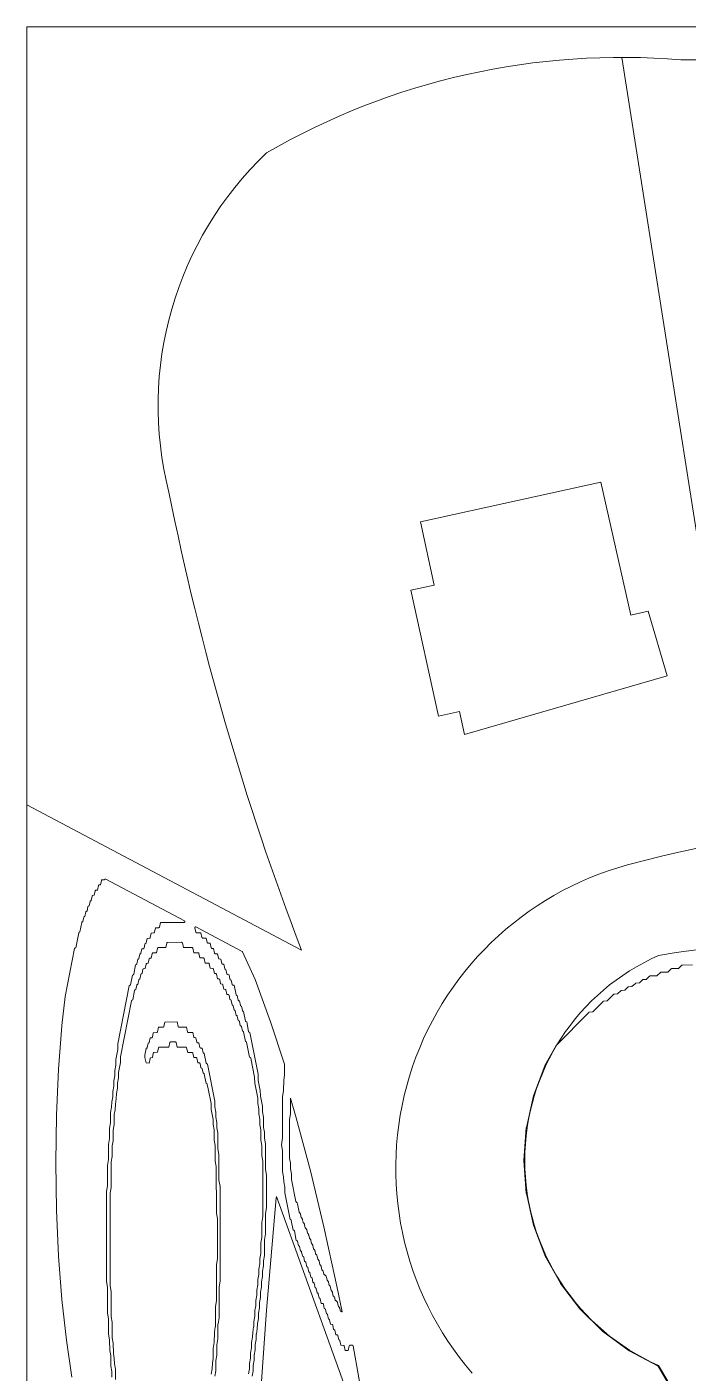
# Model space of a CAD drawing. Header units: inches. Extents: x 36 to 79.5, y 17.3 to 55.9.
# Drawn here: x 36.25 to 41.15, y 45.91 to 55.9 of the extents above; entities that cross this region are included whole.
import ezdxf

# ---------------------------------------------------------------- set-up
doc = ezdxf.new("R2010")
doc.units = ezdxf.units.IN
for name, color, linetype, lineweight in [('01_ORIGINAL_CAD', 7, 'CONTINUOUS', 20), ('02_APPROVED_PDF_OUTLINES', 7, 'CONTINUOUS', 15), ('03_ADDED_AREAS_SAME_COMPOSITION', 7, 'CONTINUOUS', 15)]:
    doc.layers.add(name, color=color, linetype=linetype, lineweight=lineweight)

msp = doc.modelspace()

# ---------------------------------------------------------------- linework, layer by layer
at = {"layer": '01_ORIGINAL_CAD'}
for p, q in [((36.2477, 17.9065), (36.2477, 55.9005)), ((36.2477, 55.9005), (71.4416, 55.9005))]:
    msp.add_line(p, q, dxfattribs=at)
for points in [[(40.658, 55.6747), (41.5689, 49.8714)], [(38.2837, 49.0494), (36.2477, 50.1288)]]:
    msp.add_lwpolyline(points, dxfattribs=at)
msp.add_lwpolyline([(40.7246, 51.5368), (40.5022, 52.5229), (39.1644, 52.2296), (39.2677, 51.7585), (39.0929, 51.7202), (39.2976, 50.7865), (39.4532, 50.8207), (39.4906, 50.6498), (40.9926, 51.0865), (40.8535, 51.565)], close=True, dxfattribs=at)
msp.add_lwpolyline([(44.2832, 37.0838, 0.090917), (40.9305, 45.9685, -0.652582), (40.9305, 49.0108, -0.158741), (45.0035, 48.4251, -0.098355), (47.824, 46.2028), (47.7547, 46.078)], format="xyb", dxfattribs=at)
for centre, radius, start, end in [((40.658, 50.423), 5.2517, 85.21424, 120.09559), ((41.1392, 37.3172), 18.3391, 65.56223, 90.13436), ((39.8129, 53.0888), 2.5932, 133.60148, 194.27526), ((57.9109, 56.5712), 21.0192, 191.3089, 200.96844), ((42.751, 42.3398), 7.6238, 44.22889, 105.60472), ((41.3118, 47.4341), 2.3302, 105.21607, 220.77153)]:
    msp.add_arc(centre, radius, start, end, dxfattribs=at)
at = {"layer": '02_APPROVED_PDF_OUTLINES'}
msp.add_lwpolyline([(41.3535, 45.2245), (40.9262, 45.964), (40.7118, 46.0777), (40.7111, 46.0782), (40.5173, 46.2206), (40.5167, 46.2212), (40.3471, 46.3884), (40.3465, 46.389), (40.2032, 46.5778), (40.2027, 46.5785), (40.0876, 46.7858), (40.0872, 46.7866), (40.0025, 47.0091), (40.0022, 47.01), (39.9499, 47.2447), (39.9497, 47.2455), (39.9318, 47.4892), (39.9318, 47.4901), (39.9497, 47.7338), (39.9499, 47.7347), (40.0022, 47.9694), (40.0025, 47.9702), (40.0872, 48.1928), (40.0876, 48.1935), (40.1704, 48.3427), (40.1707, 48.3431), (40.171, 48.3436), (40.1714, 48.344), (40.413, 48.5889), (40.4134, 48.5893), (40.4139, 48.5897), (40.4144, 48.59), (40.415, 48.5902), (40.4155, 48.5904), (40.4161, 48.5906), (40.4167, 48.5907), (40.4432, 48.5931), (40.519, 48.6695), (40.5195, 48.6699), (40.5199, 48.6703), (40.5205, 48.6706), (40.521, 48.6708), (40.5216, 48.671), (40.5221, 48.6712), (40.5227, 48.6713), (40.5492, 48.6737), (40.5986, 48.7233), (40.599, 48.7236), (40.5994, 48.724), (40.5999, 48.7243), (40.6004, 48.7245), (40.6009, 48.7247), (40.6014, 48.7249), (40.602, 48.725), (40.6025, 48.725), (40.6264, 48.7261), (40.6517, 48.7503), (40.6522, 48.7507), (40.6527, 48.751), (40.6532, 48.7513), (40.6538, 48.7515), (40.6544, 48.7517), (40.655, 48.7518), (40.6556, 48.7519), (40.6794, 48.753), (40.7047, 48.7771), (40.7052, 48.7775), (40.7057, 48.7779), (40.7063, 48.7782), (40.7068, 48.7784), (40.7074, 48.7786), (40.708, 48.7787), (40.7086, 48.7788), (40.7324, 48.7799), (40.7578, 48.804), (40.7582, 48.8044), (40.7587, 48.8047), (40.7592, 48.805), (40.7597, 48.8052), (40.7603, 48.8054), (40.7608, 48.8056), (40.7614, 48.8056), (40.7879, 48.808), (40.8107, 48.8308), (40.8111, 48.8312), (40.8116, 48.8315), (40.812, 48.8318), (40.8125, 48.832), (40.8131, 48.8322), (40.8136, 48.8324), (40.8141, 48.8325), (40.8147, 48.8325), (40.8385, 48.8336), (40.8639, 48.8578), (40.8643, 48.8581), (40.8647, 48.8585), (40.8652, 48.8587), (40.8657, 48.859), (40.8662, 48.8592), (40.8668, 48.8593), (40.8673, 48.8594), (40.8679, 48.8594), (40.9181, 48.8606), (40.9434, 48.8847), (40.9439, 48.885), (40.9443, 48.8854), (40.9448, 48.8856), (40.9453, 48.8859), (40.9458, 48.8861), (40.9463, 48.8862), (40.9469, 48.8863), (40.9474, 48.8863), (40.9977, 48.8875), (41.023, 48.9116), (41.0234, 48.9119), (41.0239, 48.9123), (41.0244, 48.9125), (41.0249, 48.9128), (41.0254, 48.913), (41.0259, 48.9131), (41.0265, 48.9132), (41.027, 48.9132), (41.0773, 48.9144), (41.1026, 48.9385), (41.103, 48.9388), (41.1035, 48.9392), (41.104, 48.9395), (41.1045, 48.9397), (41.105, 48.9399), (41.1056, 48.94), (41.1062, 48.9401), (41.1067, 48.9401), (41.1808, 48.9405)], dxfattribs=at)
at = {"layer": '03_ADDED_AREAS_SAME_COMPOSITION'}
for points in [[(36.5815, 45.8832), (36.54, 46.1568), (36.5399, 46.157), (36.5066, 46.4573), (36.5066, 46.4575), (36.4821, 46.7801), (36.4821, 46.7802), (36.4669, 47.1204), (36.4669, 47.1205), (36.4618, 47.4737), (36.4618, 47.4738), (36.4669, 47.827), (36.4669, 47.8272), (36.4821, 48.1673), (36.4821, 48.1675), (36.5066, 48.49), (36.5066, 48.4902), (36.5306, 48.7063), (36.5307, 48.7068), (36.6006, 49.0617), (36.6007, 49.0623), (36.6009, 49.0628), (36.6012, 49.0633), (36.6014, 49.0638), (36.6018, 49.0643), (36.6022, 49.0647), (36.6026, 49.0651), (36.603, 49.0654), (36.6035, 49.0658), (36.604, 49.066), (36.6095, 49.0685), (36.6313, 49.1785), (36.6314, 49.1791), (36.6316, 49.1796), (36.6318, 49.1801), (36.6321, 49.1806), (36.6325, 49.1811), (36.6328, 49.1815), (36.6332, 49.1819), (36.6337, 49.1822), (36.6342, 49.1826), (36.6347, 49.1828), (36.6402, 49.1853), (36.6543, 49.2564), (36.6544, 49.2569), (36.6546, 49.2575), (36.6549, 49.258), (36.6552, 49.2585), (36.6555, 49.259), (36.6559, 49.2594), (36.6563, 49.2598), (36.6567, 49.2601), (36.6572, 49.2604), (36.6578, 49.2607), (36.6583, 49.2609), (36.6588, 49.2611), (36.6626, 49.2619), (36.6696, 49.2954), (36.6698, 49.296), (36.67, 49.2965), (36.6702, 49.297), (36.6705, 49.2975), (36.6709, 49.298), (36.6712, 49.2984), (36.6717, 49.2988), (36.6721, 49.2991), (36.6726, 49.2994), (36.6731, 49.2997), (36.6736, 49.2999), (36.6742, 49.3), (36.678, 49.3009), (36.685, 49.3343), (36.6851, 49.3349), (36.6853, 49.3354), (36.6856, 49.336), (36.6859, 49.3364), (36.6862, 49.3369), (36.6866, 49.3373), (36.687, 49.3377), (36.6875, 49.3381), (36.6879, 49.3384), (36.6885, 49.3386), (36.689, 49.3388), (36.6895, 49.339), (36.6933, 49.3398), (36.7003, 49.3733), (36.7005, 49.3738), (36.7007, 49.3744), (36.7009, 49.3749), (36.7012, 49.3754), (36.7015, 49.3758), (36.7019, 49.3762), (36.7023, 49.3766), (36.7028, 49.377), (36.7032, 49.3773), (36.7037, 49.3775), (36.7092, 49.38), (36.7157, 49.4122), (36.7158, 49.4128), (36.716, 49.4133), (36.7163, 49.4138), (36.7165, 49.4143), (36.7169, 49.4148), (36.7173, 49.4152), (36.7177, 49.4156), (36.7181, 49.416), (36.7186, 49.4163), (36.7191, 49.4165), (36.7197, 49.4167), (36.7202, 49.4169), (36.724, 49.4177), (36.731, 49.4512), (36.7312, 49.4518), (36.7314, 49.4523), (36.7316, 49.4528), (36.7319, 49.4533), (36.7323, 49.4538), (36.7327, 49.4542), (36.7331, 49.4546), (36.7335, 49.4549), (36.734, 49.4552), (36.7346, 49.4555), (36.7351, 49.4557), (36.7357, 49.4558), (36.7362, 49.4559), (36.7471, 49.4572), (36.7541, 49.4902), (36.7542, 49.4907), (36.7544, 49.4913), (36.7547, 49.4918), (36.755, 49.4923), (36.7553, 49.4928), (36.7557, 49.4932), (36.7561, 49.4936), (36.7566, 49.4939), (36.7571, 49.4942), (36.7576, 49.4945), (36.7581, 49.4947), (36.7587, 49.4948), (36.7593, 49.4949), (36.7702, 49.4962), (36.7771, 49.5292), (36.7772, 49.5297), (36.7774, 49.5303), (36.7777, 49.5308), (36.778, 49.5313), (36.7783, 49.5317), (36.7787, 49.5322), (36.7791, 49.5326), (36.7796, 49.5329), (36.7801, 49.5332), (36.7806, 49.5335), (36.7812, 49.5337), (36.7817, 49.5338), (36.7823, 49.5339), (36.7932, 49.5351), (36.8001, 49.5681), (36.8003, 49.5687), (36.8005, 49.5692), (36.8007, 49.5698), (36.801, 49.5702), (36.8013, 49.5707), (36.8017, 49.5711), (36.8022, 49.5715), (36.8026, 49.5719), (36.8031, 49.5722), (36.8036, 49.5724), (36.8042, 49.5726), (36.8047, 49.5728), (36.8053, 49.5729), (36.8058, 49.5729), (36.8233, 49.5733), (36.8233, 49.5735), (36.8235, 49.574), (36.8238, 49.5746), (36.8241, 49.575), (36.8244, 49.5755), (36.8248, 49.5759), (36.8253, 49.5763), (36.8257, 49.5767), (36.8262, 49.5769), (36.8268, 49.5772), (36.8273, 49.5774), (36.8279, 49.5775), (36.8285, 49.5776), (36.829, 49.5776), (36.8296, 49.5776), (36.8302, 49.5775), (36.8307, 49.5774), (36.8313, 49.5772), (36.8318, 49.5769), (37.4154, 49.2675), (37.416, 49.2672), (37.4164, 49.2668), (37.4169, 49.2665), (37.4173, 49.266), (37.4176, 49.2655), (37.4179, 49.265), (37.4182, 49.2645), (37.4184, 49.264), (37.4185, 49.2634), (37.4186, 49.2628), (37.4186, 49.2622), (37.4186, 49.2616), (37.4185, 49.261), (37.4184, 49.2605), (37.4182, 49.2599), (37.4179, 49.2594), (37.4176, 49.2589), (37.4173, 49.2584), (37.4169, 49.258), (37.4165, 49.2576), (37.416, 49.2572), (37.4155, 49.2569), (37.415, 49.2567), (37.4144, 49.2565), (37.4138, 49.2563), (37.4132, 49.2562), (37.4127, 49.2562), (37.2384, 49.2555), (37.2308, 49.2217), (37.2306, 49.2212), (37.2304, 49.2206), (37.2302, 49.2201), (37.2299, 49.2196), (37.2295, 49.2192), (37.2292, 49.2188), (37.2287, 49.2184), (37.2283, 49.218), (37.2278, 49.2177), (37.2273, 49.2175), (37.2267, 49.2173), (37.2262, 49.2172), (37.2256, 49.2171), (37.225, 49.217), (37.2, 49.2166), (37.1924, 49.1827), (37.1923, 49.1821), (37.1921, 49.1816), (37.1918, 49.1811), (37.1915, 49.1806), (37.1912, 49.1801), (37.1908, 49.1797), (37.1904, 49.1793), (37.1899, 49.179), (37.1894, 49.1787), (37.1889, 49.1785), (37.1884, 49.1783), (37.1878, 49.1781), (37.1873, 49.178), (37.1867, 49.178), (37.1693, 49.1776), (37.1617, 49.1437), (37.1615, 49.1431), (37.1613, 49.1425), (37.1611, 49.142), (37.1608, 49.1415), (37.1604, 49.1411), (37.16, 49.1406), (37.1595, 49.1403), (37.1591, 49.1399), (37.1586, 49.1396), (37.158, 49.1394), (37.1575, 49.1392), (37.1569, 49.1391), (37.1563, 49.139), (37.1379, 49.1376), (37.131, 49.1047), (37.1309, 49.1042), (37.1307, 49.1037), (37.1304, 49.1032), (37.1301, 49.1027), (37.1298, 49.1022), (37.1294, 49.1018), (37.129, 49.1014), (37.1286, 49.1011), (37.1281, 49.1008), (37.1276, 49.1005), (37.1221, 49.098), (37.1157, 49.0658), (37.1155, 49.0653), (37.1153, 49.0647), (37.1151, 49.0642), (37.1148, 49.0637), (37.1144, 49.0632), (37.1141, 49.0628), (37.1136, 49.0624), (37.1132, 49.0621), (37.1127, 49.0618), (37.1121, 49.0615), (37.1116, 49.0613), (37.111, 49.0611), (37.1105, 49.0611), (37.0996, 49.0598), (37.0926, 49.0268), (37.0925, 49.0263), (37.0923, 49.0257), (37.092, 49.0252), (37.0918, 49.0247), (37.0914, 49.0243), (37.091, 49.0238), (37.0906, 49.0234), (37.0902, 49.0231), (37.0897, 49.0228), (37.0892, 49.0225), (37.0886, 49.0223), (37.0881, 49.0222), (37.0843, 49.0213), (37.0773, 48.9879), (37.0771, 48.9873), (37.0769, 48.9868), (37.0767, 48.9862), (37.0764, 48.9858), (37.0761, 48.9853), (37.0757, 48.9849), (37.0753, 48.9845), (37.0748, 48.9841), (37.0743, 48.9838), (37.0738, 48.9836), (37.0733, 48.9834), (37.0727, 48.9832), (37.069, 48.9824), (37.0619, 48.9489), (37.0618, 48.9484), (37.0616, 48.9478), (37.0614, 48.9473), (37.0611, 48.9468), (37.0607, 48.9464), (37.0604, 48.946), (37.06, 48.9456), (37.0595, 48.9452), (37.059, 48.9449), (37.0585, 48.9447), (37.0531, 48.9422), (37.0389, 48.8711), (37.0388, 48.8705), (37.0386, 48.87), (37.0384, 48.8695), (37.0381, 48.869), (37.0377, 48.8685), (37.0374, 48.8681), (37.0369, 48.8677), (37.0365, 48.8673), (37.036, 48.867), (37.0355, 48.8668), (37.0349, 48.8666), (37.0344, 48.8664), (37.0306, 48.8656), (37.0159, 48.7932), (37.0158, 48.7927), (37.0156, 48.7921), (37.0154, 48.7916), (37.0151, 48.7911), (37.0148, 48.7907), (37.0144, 48.7903), (37.014, 48.7899), (37.0136, 48.7895), (37.0065, 48.7844), (36.9222, 48.3558), (36.9215, 48.3144), (36.9215, 48.3139), (36.9214, 48.3133), (36.9069, 48.2391), (36.9062, 48.1976), (36.9062, 48.1971), (36.9061, 48.1967), (36.8989, 48.1576), (36.8986, 48.1199), (36.8985, 48.1194), (36.8985, 48.1188), (36.8912, 48.0798), (36.8909, 48.0421), (36.8909, 48.0415), (36.8908, 48.041), (36.8836, 48.0019), (36.8833, 47.9643), (36.8832, 47.9637), (36.8832, 47.9632), (36.8759, 47.9241), (36.8756, 47.8864), (36.8756, 47.8859), (36.8755, 47.8854), (36.8683, 47.8463), (36.868, 47.7698), (36.8679, 47.7692), (36.8679, 47.7687), (36.8606, 47.7296), (36.8603, 47.653), (36.8603, 47.6525), (36.8602, 47.652), (36.8527, 47.6089), (36.8527, 47.4975), (36.8527, 47.4969), (36.8526, 47.4964), (36.8451, 47.4533), (36.8451, 47.303), (36.8451, 47.3025), (36.845, 47.3019), (36.8375, 47.2588), (36.8377, 46.5944), (36.8453, 46.5471), (36.8454, 46.5466), (36.8454, 46.5461), (36.8455, 46.3569), (36.8531, 46.3138), (36.8531, 46.3133), (36.8532, 46.3128), (36.8533, 46.2014), (36.8608, 46.1583), (36.8609, 46.1578), (36.8609, 46.1573), (36.8613, 46.0807), (36.8685, 46.0417), (36.8686, 46.0412), (36.8686, 46.0406), (36.869, 45.964), (36.8762, 45.925), (36.8763, 45.9245), (36.8763, 45.924), (36.8771, 45.8826)], [(37.9177, 45.8901), (37.925, 45.9292), (37.9253, 45.9669), (37.9253, 45.9674), (37.9254, 45.9679), (37.9326, 46.007), (37.9329, 46.0447), (37.933, 46.0452), (37.933, 46.0458), (37.9403, 46.0848), (37.9406, 46.1225), (37.9406, 46.1231), (37.9407, 46.1236), (37.9479, 46.1627), (37.9482, 46.2004), (37.9483, 46.2009), (37.9483, 46.2014), (37.9556, 46.2405), (37.9559, 46.2782), (37.9559, 46.2787), (37.956, 46.2792), (37.9632, 46.3183), (37.9635, 46.356), (37.9636, 46.3565), (37.9636, 46.357), (37.9709, 46.3961), (37.9712, 46.4338), (37.9712, 46.4343), (37.9713, 46.4348), (37.9785, 46.4739), (37.9788, 46.5116), (37.9789, 46.5121), (37.9789, 46.5127), (37.9862, 46.5517), (37.9865, 46.5894), (37.9865, 46.59), (37.9866, 46.5905), (37.9938, 46.6295), (37.9941, 46.6672), (37.9942, 46.6678), (37.9942, 46.6683), (38.0015, 46.7074), (38.0018, 46.7451), (38.0018, 46.7456), (38.0019, 46.7461), (38.0091, 46.7852), (38.0094, 46.9006), (38.0094, 46.9011), (38.0095, 46.9016), (38.017, 46.9448), (38.017, 47.0951), (38.017, 47.0956), (38.0171, 47.0961), (38.0246, 47.1393), (38.0245, 47.38), (38.017, 47.4231), (38.0169, 47.4236), (38.0169, 47.4241), (38.0167, 47.6134), (38.0092, 47.6564), (38.0091, 47.6569), (38.0091, 47.6574), (38.0084, 47.6988), (38.0015, 47.7341), (38.0014, 47.7346), (38.0014, 47.7352), (38.0011, 47.8118), (37.9938, 47.8508), (37.9937, 47.8513), (37.9937, 47.8518), (37.993, 47.8932), (37.9784, 47.9673), (37.9783, 47.9679), (37.9783, 47.9684), (37.9776, 48.0098), (37.963, 48.084), (37.9629, 48.0845), (37.9629, 48.0849), (37.9616, 48.1297), (37.9001, 48.4398), (37.8947, 48.4422), (37.8941, 48.4424), (37.8937, 48.4428), (37.8932, 48.4431), (37.8928, 48.4435), (37.8924, 48.4439), (37.8921, 48.4444), (37.8918, 48.4449), (37.8915, 48.4454), (37.8913, 48.4459), (37.8912, 48.4465), (37.877, 48.5175), (37.8716, 48.5199), (37.8711, 48.5201), (37.8706, 48.5205), (37.8701, 48.5208), (37.8697, 48.5212), (37.8693, 48.5216), (37.869, 48.5221), (37.8687, 48.5226), (37.8685, 48.5231), (37.8683, 48.5236), (37.8681, 48.5242), (37.854, 48.5952), (37.8485, 48.5976), (37.848, 48.5978), (37.8475, 48.5981), (37.8471, 48.5985), (37.8467, 48.5989), (37.8463, 48.5993), (37.8459, 48.5998), (37.8456, 48.6002), (37.8454, 48.6008), (37.8452, 48.6013), (37.8451, 48.6018), (37.838, 48.6352), (37.8343, 48.636), (37.8337, 48.6362), (37.8332, 48.6364), (37.8327, 48.6367), (37.8322, 48.637), (37.8317, 48.6373), (37.8313, 48.6377), (37.8309, 48.6381), (37.8306, 48.6386), (37.8303, 48.6391), (37.83, 48.6396), (37.8298, 48.6401), (37.8297, 48.6407), (37.8227, 48.6741), (37.8189, 48.6749), (37.8184, 48.675), (37.8178, 48.6752), (37.8173, 48.6755), (37.8168, 48.6758), (37.8164, 48.6761), (37.8159, 48.6765), (37.8155, 48.6769), (37.8152, 48.6774), (37.8149, 48.6779), (37.8147, 48.6784), (37.8145, 48.679), (37.8143, 48.6795), (37.8073, 48.7129), (37.8035, 48.7137), (37.803, 48.7139), (37.8024, 48.7141), (37.8019, 48.7143), (37.8014, 48.7146), (37.801, 48.715), (37.8005, 48.7154), (37.8002, 48.7158), (37.7998, 48.7163), (37.7995, 48.7168), (37.7993, 48.7173), (37.7991, 48.7178), (37.7989, 48.7184), (37.7843, 48.7901), (37.7734, 48.7913), (37.7728, 48.7914), (37.7723, 48.7915), (37.7717, 48.7917), (37.7712, 48.792), (37.7707, 48.7923), (37.7702, 48.7926), (37.7698, 48.793), (37.7694, 48.7935), (37.7691, 48.7939), (37.7688, 48.7944), (37.7685, 48.795), (37.7683, 48.7955), (37.7682, 48.7961), (37.7617, 48.8282), (37.7562, 48.8306), (37.7557, 48.8309), (37.7553, 48.8312), (37.7548, 48.8315), (37.7544, 48.8319), (37.754, 48.8323), (37.7537, 48.8328), (37.7534, 48.8333), (37.7531, 48.8338), (37.753, 48.8343), (37.7528, 48.8349), (37.7459, 48.8678), (37.735, 48.8689), (37.7344, 48.869), (37.7338, 48.8692), (37.7333, 48.8694), (37.7328, 48.8696), (37.7323, 48.8699), (37.7318, 48.8703), (37.7314, 48.8707), (37.731, 48.8711), (37.7306, 48.8716), (37.7303, 48.8721), (37.7301, 48.8726), (37.7299, 48.8731), (37.7297, 48.8737), (37.7233, 48.9058), (37.7178, 48.9082), (37.7173, 48.9085), (37.7168, 48.9088), (37.7164, 48.9091), (37.716, 48.9095), (37.7156, 48.91), (37.7152, 48.9104), (37.715, 48.9109), (37.7147, 48.9114), (37.7145, 48.9119), (37.7144, 48.9125), (37.7074, 48.9454), (37.6966, 48.9466), (37.696, 48.9467), (37.6954, 48.9468), (37.6949, 48.947), (37.6944, 48.9473), (37.6939, 48.9476), (37.6934, 48.9479), (37.693, 48.9483), (37.6926, 48.9487), (37.6922, 48.9492), (37.6919, 48.9497), (37.6917, 48.9502), (37.6915, 48.9507), (37.6913, 48.9513), (37.6844, 48.9842), (37.6735, 48.9854), (37.6729, 48.9855), (37.6724, 48.9856), (37.6718, 48.9858), (37.6713, 48.986), (37.6708, 48.9863), (37.6704, 48.9867), (37.6699, 48.9871), (37.6695, 48.9875), (37.6692, 48.9879), (37.6689, 48.9884), (37.6686, 48.9889), (37.6684, 48.9895), (37.6683, 48.99), (37.6607, 49.0239), (37.6433, 49.0241), (37.6427, 49.0242), (37.6422, 49.0243), (37.6416, 49.0244), (37.6411, 49.0246), (37.6405, 49.0249), (37.64, 49.0251), (37.6396, 49.0255), (37.6392, 49.0259), (37.6388, 49.0263), (37.6384, 49.0268), (37.6381, 49.0273), (37.6379, 49.0278), (37.6377, 49.0283), (37.6375, 49.0289), (37.6306, 49.0618), (37.6197, 49.063), (37.6191, 49.0631), (37.6186, 49.0632), (37.618, 49.0634), (37.6175, 49.0636), (37.617, 49.0639), (37.6166, 49.0643), (37.6161, 49.0646), (37.6157, 49.0651), (37.6154, 49.0655), (37.6151, 49.066), (37.6148, 49.0665), (37.6146, 49.0671), (37.6145, 49.0676), (37.6069, 49.1014), (37.5895, 49.1017), (37.5889, 49.1017), (37.5884, 49.1018), (37.5878, 49.102), (37.5873, 49.1022), (37.5868, 49.1024), (37.5863, 49.1027), (37.5858, 49.1031), (37.5854, 49.1034), (37.585, 49.1039), (37.5847, 49.1043), (37.5844, 49.1048), (37.5841, 49.1053), (37.5839, 49.1058), (37.5837, 49.1064), (37.5761, 49.1402), (37.5511, 49.1405), (37.5505, 49.1405), (37.55, 49.1406), (37.5494, 49.1407), (37.5489, 49.1409), (37.5484, 49.1412), (37.5479, 49.1415), (37.5474, 49.1418), (37.547, 49.1422), (37.5466, 49.1426), (37.5462, 49.1431), (37.5459, 49.1435), (37.5457, 49.1441), (37.5455, 49.1446), (37.5453, 49.1451), (37.5377, 49.1789), (37.505, 49.1792), (37.5045, 49.1792), (37.5039, 49.1793), (37.5033, 49.1794), (37.5028, 49.1796), (37.5023, 49.1799), (37.5018, 49.1802), (37.5013, 49.1805), (37.5009, 49.1809), (37.5005, 49.1813), (37.5001, 49.1818), (37.4998, 49.1823), (37.4996, 49.1828), (37.4994, 49.1833), (37.4992, 49.1839), (37.4921, 49.2157), (37.492, 49.2162), (37.4919, 49.2168), (37.4919, 49.2174), (37.492, 49.218), (37.4921, 49.2186), (37.4923, 49.2192), (37.4926, 49.2197), (37.4929, 49.2202), (37.4932, 49.2207), (37.4936, 49.2212), (37.4941, 49.2216), (37.4945, 49.2219), (37.495, 49.2222), (37.4956, 49.2225), (37.4961, 49.2227), (37.4967, 49.2229), (37.4973, 49.2229), (37.4979, 49.223), (37.4985, 49.223), (37.4991, 49.2229), (37.4996, 49.2227), (37.5002, 49.2225), (37.5007, 49.2223), (37.8439, 49.0403), (37.8444, 49.04), (37.8449, 49.0397), (37.8453, 49.0393), (37.8457, 49.0389), (37.846, 49.0385), (37.8463, 49.038), (37.8466, 49.0375), (37.939, 48.8318), (37.9392, 48.8314), (38.0544, 48.5194), (38.0544, 48.5192), (38.1579, 48.2053), (38.158, 48.2046), (38.1581, 48.204), (38.1582, 48.2034), (38.1582, 48.1247), (38.1582, 48.1241), (38.1581, 48.1236), (38.1509, 48.0845), (38.1506, 48.0079), (38.1505, 48.0074), (38.1505, 48.0069), (38.143, 47.9638), (38.143, 47.6579), (38.1429, 47.657), (38.1355, 47.6059), (38.143, 47.5633), (38.143, 47.5628), (38.143, 47.5622), (38.1434, 47.4079), (38.1507, 47.3689), (38.1508, 47.3684), (38.1508, 47.3678), (38.1511, 47.3302), (38.1584, 47.2911), (38.1585, 47.2906), (38.1585, 47.2901), (38.1592, 47.2487), (38.1982, 47.052), (38.2036, 47.0496), (38.2042, 47.0493), (38.2046, 47.049), (38.2051, 47.0486), (38.2055, 47.0483), (38.2059, 47.0478), (38.2062, 47.0474), (38.2065, 47.0469), (38.2068, 47.0464), (38.207, 47.0458), (38.2071, 47.0453), (38.2218, 46.973), (38.2256, 46.9722), (38.2261, 46.9721), (38.2267, 46.9719), (38.2272, 46.9716), (38.2277, 46.9713), (38.2281, 46.971), (38.2286, 46.9706), (38.229, 46.9701), (38.2293, 46.9697), (38.2296, 46.9692), (38.2298, 46.9686), (38.23, 46.9681), (38.2302, 46.9675), (38.2443, 46.8966), (38.2498, 46.8942), (38.2503, 46.8939), (38.2508, 46.8936), (38.2512, 46.8933), (38.2516, 46.8929), (38.252, 46.8924), (38.2524, 46.892), (38.2526, 46.8915), (38.2529, 46.891), (38.2531, 46.8905), (38.2532, 46.8899), (38.2603, 46.8565), (38.264, 46.8557), (38.2646, 46.8555), (38.2651, 46.8553), (38.2656, 46.8551), (38.2661, 46.8548), (38.2666, 46.8544), (38.267, 46.8541), (38.2674, 46.8536), (38.2677, 46.8532), (38.268, 46.8527), (38.2683, 46.8522), (38.2685, 46.8516), (38.2686, 46.8511), (38.2756, 46.8177), (38.2794, 46.8169), (38.2799, 46.8167), (38.2805, 46.8165), (38.281, 46.8163), (38.2815, 46.816), (38.2819, 46.8156), (38.2824, 46.8152), (38.2828, 46.8148), (38.2831, 46.8143), (38.2834, 46.8138), (38.2836, 46.8133), (38.2838, 46.8128), (38.284, 46.8122), (38.291, 46.7788), (38.2948, 46.778), (38.2953, 46.7779), (38.2959, 46.7777), (38.2964, 46.7774), (38.2969, 46.7771), (38.2973, 46.7768), (38.2977, 46.7764), (38.2981, 46.776), (38.2985, 46.7755), (38.2988, 46.775), (38.299, 46.7745), (38.2992, 46.774), (38.2994, 46.7734), (38.3064, 46.74), (38.3101, 46.7392), (38.3107, 46.739), (38.3112, 46.7388), (38.3117, 46.7386), (38.3122, 46.7383), (38.3127, 46.7379), (38.3131, 46.7376), (38.3135, 46.7371), (38.3138, 46.7367), (38.3141, 46.7362), (38.3144, 46.7357), (38.3146, 46.7351), (38.3147, 46.7346), (38.3218, 46.7012), (38.3255, 46.7004), (38.3261, 46.7002), (38.3266, 46.7), (38.3271, 46.6997), (38.3276, 46.6994), (38.3281, 46.6991), (38.3285, 46.6987), (38.3289, 46.6983), (38.3292, 46.6978), (38.3295, 46.6973), (38.3298, 46.6968), (38.33, 46.6963), (38.3301, 46.6957), (38.3371, 46.6623), (38.3409, 46.6615), (38.3414, 46.6614), (38.342, 46.6612), (38.3425, 46.6609), (38.343, 46.6606), (38.3434, 46.6603), (38.3439, 46.6599), (38.3443, 46.6595), (38.3446, 46.659), (38.3449, 46.6585), (38.3451, 46.658), (38.3453, 46.6574), (38.3455, 46.6569), (38.3525, 46.6235), (38.3563, 46.6227), (38.3568, 46.6225), (38.3574, 46.6223), (38.3579, 46.6221), (38.3584, 46.6218), (38.3588, 46.6214), (38.3592, 46.621), (38.3596, 46.6206), (38.36, 46.6202), (38.3603, 46.6197), (38.3605, 46.6191), (38.3607, 46.6186), (38.3609, 46.6181), (38.3679, 46.5847), (38.3716, 46.5838), (38.3722, 46.5837), (38.3727, 46.5835), (38.3733, 46.5832), (38.3737, 46.5829), (38.3742, 46.5826), (38.3746, 46.5822), (38.375, 46.5818), (38.3754, 46.5813), (38.3756, 46.5808), (38.3759, 46.5803), (38.3761, 46.5798), (38.3762, 46.5792), (38.3833, 46.5458), (38.387, 46.545), (38.3876, 46.5449), (38.3881, 46.5447), (38.3886, 46.5444), (38.3891, 46.5441), (38.3896, 46.5438), (38.39, 46.5434), (38.3904, 46.5429), (38.3907, 46.5425), (38.391, 46.542), (38.3913, 46.5415), (38.3915, 46.5409), (38.3916, 46.5404), (38.3986, 46.507), (38.4024, 46.5062), (38.403, 46.506), (38.4035, 46.5058), (38.404, 46.5056), (38.4045, 46.5053), (38.405, 46.5049), (38.4054, 46.5045), (38.4058, 46.5041), (38.4061, 46.5036), (38.4064, 46.5032), (38.4066, 46.5026), (38.4068, 46.5021), (38.407, 46.5015), (38.414, 46.4682), (38.4178, 46.4673), (38.4183, 46.4672), (38.4189, 46.467), (38.4194, 46.4667), (38.4199, 46.4664), (38.4203, 46.4661), (38.4208, 46.4657), (38.4211, 46.4653), (38.4215, 46.4648), (38.4218, 46.4643), (38.422, 46.4638), (38.4222, 46.4633), (38.4224, 46.4627), (38.4293, 46.4298), (38.4402, 46.4286), (38.4408, 46.4285), (38.4413, 46.4284), (38.4419, 46.4282), (38.4424, 46.4279), (38.4429, 46.4276), (38.4434, 46.4273), (38.4438, 46.4269), (38.4442, 46.4265), (38.4445, 46.426), (38.4448, 46.4255), (38.4451, 46.425), (38.4453, 46.4244), (38.4454, 46.4239), (38.4519, 46.3917), (38.4574, 46.3893), (38.4579, 46.3891), (38.4583, 46.3888), (38.4588, 46.3884), (38.4592, 46.388), (38.4596, 46.3876), (38.4599, 46.3871), (38.4602, 46.3867), (38.4605, 46.3861), (38.4607, 46.3856), (38.4608, 46.3851), (38.4678, 46.3517), (38.4716, 46.3509), (38.4721, 46.3507), (38.4727, 46.3505), (38.4732, 46.3503), (38.4737, 46.35), (38.4741, 46.3496), (38.4746, 46.3492), (38.4749, 46.3488), (38.4753, 46.3483), (38.4756, 46.3478), (38.4758, 46.3473), (38.476, 46.3468), (38.4762, 46.3462), (38.4832, 46.3128), (38.487, 46.312), (38.4875, 46.3119), (38.4881, 46.3117), (38.4886, 46.3114), (38.4891, 46.3111), (38.4895, 46.3108), (38.4899, 46.3104), (38.4903, 46.31), (38.4907, 46.3095), (38.491, 46.309), (38.4912, 46.3085), (38.4914, 46.308), (38.4916, 46.3074), (38.4985, 46.2745), (38.5094, 46.2733), (38.5099, 46.2732), (38.5105, 46.2731), (38.5111, 46.2729), (38.5116, 46.2726), (38.5121, 46.2723), (38.5126, 46.272), (38.513, 46.2716), (38.5134, 46.2712), (38.5137, 46.2707), (38.514, 46.2702), (38.5143, 46.2697), (38.5145, 46.2691), (38.5146, 46.2685), (38.5211, 46.2364), (38.5265, 46.234), (38.5271, 46.2337), (38.5275, 46.2334), (38.528, 46.2331), (38.5284, 46.2327), (38.5288, 46.2323), (38.5291, 46.2318), (38.5294, 46.2313), (38.5296, 46.2308), (38.5298, 46.2303), (38.53, 46.2298), (38.5369, 46.1968), (38.5478, 46.1957), (38.5484, 46.1956), (38.5489, 46.1954), (38.5495, 46.1952), (38.55, 46.195), (38.5505, 46.1947), (38.551, 46.1943), (38.5514, 46.1939), (38.5518, 46.1935), (38.5522, 46.193), (38.5525, 46.1925), (38.5527, 46.192), (38.5529, 46.1915), (38.5531, 46.1909), (38.5595, 46.1588), (38.565, 46.1564), (38.5655, 46.1561), (38.566, 46.1558), (38.5664, 46.1555), (38.5668, 46.1551), (38.5672, 46.1546), (38.5675, 46.1542), (38.5678, 46.1537), (38.5681, 46.1532), (38.5683, 46.1527), (38.5684, 46.1521), (38.5753, 46.1194), (38.5937, 46.1181), (38.5943, 46.118), (38.5948, 46.1179), (38.5954, 46.1177), (38.5959, 46.1175), (38.5964, 46.1172), (38.5969, 46.1169), (38.5974, 46.1165), (38.5978, 46.1161), (38.5981, 46.1156), (38.5985, 46.1151), (38.5987, 46.1146), (38.5989, 46.1141), (38.5991, 46.1135), (38.6075, 46.0793), (38.6295, 46.0797), (38.6371, 46.1136), (38.6373, 46.1141), (38.6375, 46.1147), (38.6378, 46.1152), (38.6381, 46.1157), (38.6384, 46.1162), (38.6388, 46.1166), (38.6392, 46.117), (38.6397, 46.1173), (38.6402, 46.1176), (38.6407, 46.1178), (38.6413, 46.118), (38.6418, 46.1182), (38.6424, 46.1183), (38.643, 46.1183), (38.6591, 46.1183), (38.6597, 46.1183), (38.6602, 46.1182), (38.6608, 46.1181), (38.6614, 46.1179), (38.6619, 46.1176), (38.6624, 46.1173), (38.6629, 46.117), (38.6634, 46.1165), (38.6638, 46.1161), (38.6641, 46.1156), (38.6644, 46.1151), (38.6647, 46.1146), (38.6648, 46.114), (38.665, 46.1134), (38.7505, 45.6385)], [(36.9038, 45.8642), (36.9034, 45.9408), (36.8962, 45.9798), (36.8961, 45.9803), (36.8961, 45.9808), (36.8953, 46.0222), (36.8884, 46.0575), (36.8884, 46.058), (36.8883, 46.0586), (36.888, 46.1352), (36.8807, 46.1742), (36.8806, 46.1747), (36.8806, 46.1752), (36.8802, 46.2907), (36.873, 46.3297), (36.8729, 46.3303), (36.8729, 46.3308), (36.8728, 46.5159), (36.8652, 46.5632), (36.8651, 46.5637), (36.8651, 46.5641), (36.865, 46.7497), (36.8648, 47.2464), (36.8649, 47.2469), (36.8649, 47.2474), (36.8724, 47.2905), (36.8724, 47.4798), (36.8725, 47.4803), (36.8725, 47.4808), (36.8798, 47.5199), (36.8801, 47.5965), (36.8801, 47.597), (36.8802, 47.5976), (36.8874, 47.6366), (36.8877, 47.7132), (36.8877, 47.7137), (36.8878, 47.7142), (36.8953, 47.7573), (36.8953, 47.8299), (36.8954, 47.8305), (36.8955, 47.831), (36.9023, 47.8664), (36.903, 47.9078), (36.903, 47.9083), (36.9031, 47.9088), (36.9103, 47.9479), (36.9106, 47.9856), (36.9107, 47.9861), (36.9107, 47.9866), (36.918, 48.0257), (36.9183, 48.0634), (36.9183, 48.0639), (36.9184, 48.0644), (36.9256, 48.1035), (36.926, 48.1412), (36.926, 48.1417), (36.9261, 48.1423), (36.9406, 48.2165), (36.9413, 48.258), (36.9413, 48.2585), (36.9414, 48.259), (37.0232, 48.6744), (37.0233, 48.6749), (37.0235, 48.6754), (37.0237, 48.676), (37.024, 48.6765), (37.0244, 48.6769), (37.0247, 48.6774), (37.0252, 48.6777), (37.0256, 48.6781), (37.0261, 48.6784), (37.0266, 48.6787), (37.0321, 48.6811), (37.0462, 48.7522), (37.0463, 48.7528), (37.0465, 48.7533), (37.0468, 48.7539), (37.0471, 48.7544), (37.0474, 48.7548), (37.0478, 48.7553), (37.0482, 48.7556), (37.0487, 48.756), (37.0491, 48.7563), (37.0497, 48.7566), (37.0502, 48.7568), (37.0508, 48.7569), (37.0545, 48.7578), (37.0616, 48.7913), (37.0617, 48.7918), (37.0619, 48.7923), (37.0621, 48.7929), (37.0624, 48.7933), (37.0628, 48.7938), (37.0631, 48.7942), (37.0636, 48.7946), (37.064, 48.795), (37.0645, 48.7953), (37.065, 48.7955), (37.0656, 48.7957), (37.0661, 48.7959), (37.0699, 48.7967), (37.0769, 48.8302), (37.077, 48.8308), (37.0772, 48.8313), (37.0775, 48.8318), (37.0778, 48.8323), (37.0781, 48.8328), (37.0785, 48.8332), (37.0789, 48.8336), (37.0794, 48.8339), (37.0799, 48.8342), (37.0804, 48.8345), (37.0809, 48.8347), (37.0814, 48.8348), (37.0852, 48.8357), (37.0922, 48.8692), (37.0924, 48.8697), (37.0926, 48.8702), (37.0928, 48.8707), (37.0931, 48.8712), (37.0934, 48.8717), (37.0938, 48.8721), (37.0942, 48.8725), (37.0947, 48.8728), (37.0951, 48.8731), (37.0956, 48.8734), (37.1011, 48.8759), (37.1076, 48.9081), (37.1077, 48.9086), (37.1079, 48.9092), (37.1082, 48.9097), (37.1085, 48.9102), (37.1088, 48.9107), (37.1092, 48.9111), (37.1096, 48.9115), (37.1101, 48.9118), (37.1106, 48.9121), (37.1111, 48.9124), (37.1117, 48.9126), (37.1122, 48.9127), (37.1128, 48.9128), (37.1237, 48.9141), (37.1306, 48.9471), (37.1308, 48.9476), (37.131, 48.9482), (37.1312, 48.9487), (37.1315, 48.9492), (37.1319, 48.9497), (37.1322, 48.9501), (37.1327, 48.9505), (37.1331, 48.9508), (37.1336, 48.9511), (37.1341, 48.9514), (37.1347, 48.9516), (37.1352, 48.9517), (37.1358, 48.9518), (37.1467, 48.9531), (37.1536, 48.9861), (37.1538, 48.9866), (37.154, 48.9872), (37.1542, 48.9877), (37.1545, 48.9882), (37.1549, 48.9886), (37.1553, 48.9891), (37.1557, 48.9895), (37.1562, 48.9898), (37.1567, 48.9901), (37.1572, 48.9904), (37.1577, 48.9906), (37.1583, 48.9907), (37.1588, 48.9908), (37.1698, 48.992), (37.1767, 49.025), (37.1768, 49.0256), (37.177, 49.0261), (37.1773, 49.0267), (37.1776, 49.0272), (37.1779, 49.0276), (37.1783, 49.0281), (37.1787, 49.0284), (37.1792, 49.0288), (37.1797, 49.0291), (37.1802, 49.0293), (37.1807, 49.0295), (37.1813, 49.0297), (37.1819, 49.0298), (37.1824, 49.0298), (37.2075, 49.0303), (37.2151, 49.0642), (37.2152, 49.0647), (37.2154, 49.0653), (37.2157, 49.0658), (37.216, 49.0663), (37.2163, 49.0667), (37.2167, 49.0671), (37.2172, 49.0675), (37.2176, 49.0679), (37.2181, 49.0681), (37.2186, 49.0684), (37.2192, 49.0686), (37.2197, 49.0687), (37.2203, 49.0688), (37.2209, 49.0689), (37.2766, 49.0695), (37.2842, 49.1033), (37.2843, 49.1039), (37.2846, 49.1044), (37.2848, 49.1049), (37.2851, 49.1054), (37.2855, 49.1059), (37.2859, 49.1063), (37.2863, 49.1067), (37.2868, 49.107), (37.2873, 49.1073), (37.2878, 49.1076), (37.2883, 49.1078), (37.2889, 49.1079), (37.2894, 49.108), (37.29, 49.108), (37.3939, 49.1084), (37.3945, 49.1084), (37.3951, 49.1083), (37.3956, 49.1082), (37.3962, 49.108), (37.3967, 49.1077), (37.3972, 49.1074), (37.3977, 49.1071), (37.3981, 49.1067), (37.3985, 49.1063), (37.3989, 49.1058), (37.3992, 49.1053), (37.3994, 49.1048), (37.3997, 49.1043), (37.3998, 49.1037), (37.4074, 49.0699), (37.4708, 49.0698), (37.4714, 49.0698), (37.4719, 49.0697), (37.4725, 49.0695), (37.473, 49.0693), (37.4736, 49.0691), (37.4741, 49.0688), (37.4745, 49.0685), (37.475, 49.0681), (37.4754, 49.0677), (37.4757, 49.0672), (37.476, 49.0667), (37.4763, 49.0662), (37.4765, 49.0657), (37.4766, 49.0651), (37.4842, 49.0313), (37.5169, 49.0311), (37.5175, 49.031), (37.5181, 49.031), (37.5186, 49.0308), (37.5192, 49.0306), (37.5197, 49.0304), (37.5202, 49.0301), (37.5206, 49.0297), (37.5211, 49.0294), (37.5215, 49.0289), (37.5218, 49.0285), (37.5221, 49.028), (37.5224, 49.0275), (37.5226, 49.0269), (37.5227, 49.0264), (37.5303, 48.9926), (37.5554, 48.9923), (37.5559, 48.9923), (37.5565, 48.9922), (37.5571, 48.9921), (37.5576, 48.9919), (37.5581, 48.9916), (37.5586, 48.9913), (37.5591, 48.991), (37.5595, 48.9906), (37.5599, 48.9902), (37.5602, 48.9897), (37.5605, 48.9892), (37.5608, 48.9887), (37.561, 48.9882), (37.5611, 48.9876), (37.5688, 48.9538), (37.5938, 48.9536), (37.5944, 48.9535), (37.5949, 48.9534), (37.5955, 48.9533), (37.596, 48.9531), (37.5966, 48.9529), (37.5971, 48.9526), (37.5975, 48.9522), (37.5979, 48.9518), (37.5983, 48.9514), (37.5987, 48.9509), (37.599, 48.9504), (37.5992, 48.9499), (37.5994, 48.9494), (37.5996, 48.9488), (37.6065, 48.9161), (37.6249, 48.9148), (37.6255, 48.9147), (37.626, 48.9146), (37.6266, 48.9144), (37.6272, 48.9142), (37.6277, 48.9139), (37.6282, 48.9135), (37.6286, 48.9131), (37.629, 48.9127), (37.6294, 48.9122), (37.6297, 48.9117), (37.63, 48.9112), (37.6302, 48.9106), (37.6303, 48.91), (37.6373, 48.8771), (37.6481, 48.876), (37.6487, 48.8759), (37.6493, 48.8757), (37.6498, 48.8755), (37.6503, 48.8753), (37.6508, 48.875), (37.6513, 48.8746), (37.6517, 48.8742), (37.6521, 48.8738), (37.6525, 48.8733), (37.6528, 48.8729), (37.653, 48.8723), (37.6532, 48.8718), (37.6534, 48.8712), (37.6603, 48.8383), (37.6712, 48.8371), (37.6718, 48.8371), (37.6723, 48.8369), (37.6729, 48.8367), (37.6734, 48.8365), (37.6739, 48.8362), (37.6744, 48.8358), (37.6748, 48.8354), (37.6752, 48.835), (37.6755, 48.8345), (37.6758, 48.834), (37.6761, 48.8335), (37.6763, 48.833), (37.6764, 48.8324), (37.6834, 48.7995), (37.6943, 48.7983), (37.6948, 48.7983), (37.6954, 48.7981), (37.6959, 48.7979), (37.6965, 48.7977), (37.697, 48.7974), (37.6974, 48.797), (37.6979, 48.7966), (37.6982, 48.7962), (37.6986, 48.7957), (37.6989, 48.7952), (37.6991, 48.7947), (37.6993, 48.7942), (37.6995, 48.7936), (37.7064, 48.7607), (37.7173, 48.7595), (37.7179, 48.7594), (37.7184, 48.7593), (37.719, 48.7591), (37.7195, 48.7589), (37.72, 48.7586), (37.7204, 48.7582), (37.7209, 48.7579), (37.7213, 48.7574), (37.7216, 48.757), (37.7219, 48.7565), (37.7222, 48.756), (37.7224, 48.7554), (37.7225, 48.7549), (37.7302, 48.721), (37.7399, 48.7208), (37.7405, 48.7207), (37.741, 48.7206), (37.7416, 48.7205), (37.7421, 48.7203), (37.7426, 48.72), (37.7431, 48.7197), (37.7436, 48.7194), (37.744, 48.719), (37.7444, 48.7185), (37.7447, 48.7181), (37.745, 48.7176), (37.7453, 48.717), (37.7455, 48.7165), (37.7456, 48.7159), (37.7521, 48.6838), (37.7575, 48.6814), (37.758, 48.6812), (37.7585, 48.6809), (37.759, 48.6805), (37.7594, 48.6801), (37.7598, 48.6797), (37.7601, 48.6792), (37.7604, 48.6788), (37.7606, 48.6782), (37.7608, 48.6777), (37.761, 48.6772), (37.768, 48.6438), (37.7718, 48.6429), (37.7723, 48.6428), (37.7729, 48.6426), (37.7734, 48.6423), (37.7739, 48.642), (37.7743, 48.6417), (37.7747, 48.6413), (37.7751, 48.6409), (37.7755, 48.6404), (37.7758, 48.6399), (37.776, 48.6394), (37.7762, 48.6389), (37.7764, 48.6383), (37.7834, 48.6049), (37.7871, 48.6041), (37.7877, 48.604), (37.7882, 48.6038), (37.7888, 48.6035), (37.7892, 48.6032), (37.7897, 48.6029), (37.7901, 48.6025), (37.7905, 48.6021), (37.7908, 48.6016), (37.7911, 48.6011), (37.7914, 48.6006), (37.7916, 48.6), (37.7917, 48.5995), (37.7988, 48.5661), (37.8025, 48.5653), (37.8031, 48.5651), (37.8036, 48.5649), (37.8041, 48.5647), (37.8046, 48.5644), (37.8051, 48.564), (37.8055, 48.5636), (37.8059, 48.5632), (37.8062, 48.5628), (37.8065, 48.5623), (37.8068, 48.5617), (37.807, 48.5612), (37.8071, 48.5607), (37.8141, 48.5273), (37.8179, 48.5264), (37.8184, 48.5263), (37.819, 48.5261), (37.8195, 48.5258), (37.82, 48.5255), (37.8205, 48.5252), (37.8209, 48.5248), (37.8213, 48.5244), (37.8216, 48.5239), (37.8219, 48.5234), (37.8221, 48.5229), (37.8223, 48.5224), (37.8225, 48.5218), (37.8295, 48.4884), (37.8333, 48.4876), (37.8338, 48.4875), (37.8344, 48.4873), (37.8349, 48.487), (37.8354, 48.4867), (37.8358, 48.4864), (37.8363, 48.486), (37.8366, 48.4855), (37.837, 48.4851), (37.8373, 48.4846), (37.8375, 48.4841), (37.8377, 48.4835), (37.8379, 48.483), (37.8449, 48.4496), (37.8486, 48.4488), (37.8492, 48.4486), (37.8497, 48.4484), (37.8503, 48.4482), (37.8508, 48.4479), (37.8512, 48.4475), (37.8516, 48.4471), (37.852, 48.4467), (37.8524, 48.4462), (37.8527, 48.4457), (37.8529, 48.4452), (37.8531, 48.4446), (37.8533, 48.4441), (37.8674, 48.3731), (37.8729, 48.3707), (37.8734, 48.3704), (37.8739, 48.3701), (37.8743, 48.3698), (37.8747, 48.3694), (37.8751, 48.369), (37.8755, 48.3685), (37.8758, 48.368), (37.876, 48.3675), (37.8762, 48.3669), (37.8763, 48.3664), (37.8982, 48.2565), (37.9036, 48.2541), (37.9042, 48.2539), (37.9046, 48.2536), (37.9051, 48.2532), (37.9055, 48.2528), (37.9059, 48.2524), (37.9062, 48.2519), (37.9065, 48.2514), (37.9068, 48.2509), (37.907, 48.2504), (37.9071, 48.2498), (37.9353, 48.1071), (37.9354, 48.1066), (37.9355, 48.1061), (37.9362, 48.0646), (37.9584, 47.9516), (37.9585, 47.9511), (37.9586, 47.9505), (37.9589, 47.9128), (37.9662, 47.8738), (37.9662, 47.8733), (37.9663, 47.8728), (37.9666, 47.8351), (37.9739, 47.7961), (37.974, 47.7956), (37.974, 47.7951), (37.9747, 47.7536), (37.9816, 47.7183), (37.9817, 47.7178), (37.9817, 47.7172), (37.982, 47.6407), (37.9893, 47.6016), (37.9894, 47.6011), (37.9894, 47.6006), (37.9898, 47.524), (37.997, 47.485), (37.9971, 47.4844), (37.9971, 47.4839), (37.9973, 47.0739), (37.9973, 47.0734), (37.9972, 47.0729), (37.9897, 47.0298), (37.9897, 46.9183), (37.9897, 46.9178), (37.9896, 46.9172), (37.9823, 46.8782), (37.982, 46.8016), (37.982, 46.8011), (37.9819, 46.8005), (37.9747, 46.7615), (37.9744, 46.7238), (37.9744, 46.7232), (37.9743, 46.7227), (37.967, 46.6836), (37.9667, 46.6459), (37.9667, 46.6454), (37.9666, 46.6449), (37.9594, 46.6058), (37.9591, 46.5681), (37.9591, 46.5676), (37.959, 46.5671), (37.9517, 46.528), (37.9514, 46.4903), (37.9514, 46.4898), (37.9513, 46.4893), (37.9441, 46.4502), (37.9438, 46.4125), (37.9438, 46.4119), (37.9437, 46.4114), (37.9368, 46.3761), (37.9361, 46.3346), (37.9361, 46.3341), (37.936, 46.3336), (37.9288, 46.2946), (37.9285, 46.2569), (37.9285, 46.2563), (37.9284, 46.2558), (37.9211, 46.2167), (37.9208, 46.179), (37.9208, 46.1785), (37.9207, 46.178), (37.9135, 46.1389), (37.9132, 46.1012), (37.9132, 46.1007), (37.9131, 46.1002), (37.9058, 46.0611), (37.9055, 46.0234), (37.9055, 46.0229), (37.9054, 46.0224), (37.8982, 45.9833), (37.8979, 45.9456), (37.8978, 45.9451), (37.8978, 45.9446), (37.8905, 45.9055)], [(37.6412, 45.8891), (37.6485, 45.9282), (37.6488, 46.0047), (37.6488, 46.0053), (37.6489, 46.0058), (37.6561, 46.0449), (37.6564, 46.1214), (37.6564, 46.1219), (37.6565, 46.1224), (37.664, 46.1656), (37.664, 46.277), (37.664, 46.2775), (37.6641, 46.2781), (37.6716, 46.3212), (37.6716, 46.5493), (37.6716, 46.5498), (37.6717, 46.5503), (37.6792, 46.5976), (37.679, 47.2968), (37.6714, 47.3441), (37.6713, 47.3446), (37.6713, 47.345), (37.6711, 47.5343), (37.6636, 47.5773), (37.6635, 47.5778), (37.6635, 47.5784), (37.6631, 47.6938), (37.6559, 47.7328), (37.6558, 47.7333), (37.6558, 47.7339), (37.6554, 47.7716), (37.6482, 47.8106), (37.6481, 47.8111), (37.6481, 47.8116), (37.6477, 47.8493), (37.6405, 47.8883), (37.6404, 47.8888), (37.6404, 47.8893), (37.6396, 47.9308), (37.5858, 48.2032), (37.5788, 48.2083), (37.5783, 48.2086), (37.5779, 48.209), (37.5776, 48.2094), (37.5772, 48.2099), (37.5769, 48.2103), (37.5767, 48.2109), (37.5765, 48.2114), (37.5764, 48.2119), (37.5616, 48.2842), (37.5579, 48.285), (37.5574, 48.2851), (37.5568, 48.2853), (37.5563, 48.2856), (37.5558, 48.2859), (37.5554, 48.2862), (37.555, 48.2866), (37.5546, 48.287), (37.5542, 48.2874), (37.5539, 48.2879), (37.5537, 48.2884), (37.5535, 48.289), (37.5533, 48.2895), (37.5457, 48.3234), (37.536, 48.3236), (37.5354, 48.3237), (37.5348, 48.3238), (37.5342, 48.324), (37.5336, 48.3242), (37.5331, 48.3245), (37.5326, 48.3248), (37.5321, 48.3252), (37.5317, 48.3256), (37.5313, 48.3261), (37.5309, 48.3266), (37.5307, 48.3272), (37.5304, 48.3277), (37.5303, 48.3283), (37.5227, 48.3622), (37.5129, 48.3624), (37.5124, 48.3625), (37.5118, 48.3626), (37.5112, 48.3627), (37.5107, 48.3629), (37.5102, 48.3632), (37.5097, 48.3635), (37.5092, 48.3638), (37.5088, 48.3642), (37.5084, 48.3646), (37.5081, 48.3651), (37.5078, 48.3656), (37.5075, 48.3661), (37.5073, 48.3667), (37.5072, 48.3672), (37.5003, 48.4001), (37.4894, 48.4013), (37.4888, 48.4014), (37.4883, 48.4015), (37.4877, 48.4017), (37.4872, 48.402), (37.4867, 48.4022), (37.4862, 48.4026), (37.4858, 48.403), (37.4854, 48.4034), (37.4851, 48.4038), (37.4848, 48.4043), (37.4845, 48.4048), (37.4843, 48.4054), (37.4842, 48.4059), (37.4766, 48.4397), (37.4439, 48.44), (37.4433, 48.44), (37.4427, 48.4401), (37.4422, 48.4402), (37.4416, 48.4404), (37.4411, 48.4407), (37.4406, 48.441), (37.4402, 48.4413), (37.4397, 48.4417), (37.4393, 48.4421), (37.439, 48.4426), (37.4387, 48.443), (37.4384, 48.4436), (37.4382, 48.4441), (37.4381, 48.4447), (37.4305, 48.4784), (37.3748, 48.4786), (37.3742, 48.4786), (37.3736, 48.4787), (37.3731, 48.4789), (37.3725, 48.479), (37.372, 48.4793), (37.3715, 48.4796), (37.3711, 48.4799), (37.3706, 48.4803), (37.3702, 48.4807), (37.3699, 48.4811), (37.3696, 48.4816), (37.3693, 48.4821), (37.3691, 48.4826), (37.3689, 48.4832), (37.3606, 48.5174), (37.2694, 48.5167), (37.2618, 48.4828), (37.2616, 48.4823), (37.2614, 48.4818), (37.2612, 48.4812), (37.2609, 48.4808), (37.2605, 48.4803), (37.2602, 48.4799), (37.2597, 48.4795), (37.2593, 48.4792), (37.2588, 48.4789), (37.2583, 48.4786), (37.2577, 48.4784), (37.2572, 48.4783), (37.2566, 48.4782), (37.256, 48.4782), (37.2233, 48.4777), (37.2157, 48.4438), (37.2156, 48.4432), (37.2154, 48.4427), (37.2151, 48.4421), (37.2148, 48.4416), (37.2144, 48.4412), (37.214, 48.4407), (37.2135, 48.4403), (37.213, 48.44), (37.2125, 48.4397), (37.212, 48.4395), (37.2114, 48.4393), (37.2108, 48.4392), (37.2102, 48.4391), (37.1842, 48.4376), (37.1774, 48.4048), (37.1772, 48.4043), (37.177, 48.4037), (37.1768, 48.4032), (37.1765, 48.4027), (37.1761, 48.4022), (37.1757, 48.4018), (37.1753, 48.4014), (37.1748, 48.4011), (37.1744, 48.4008), (37.1738, 48.4005), (37.1733, 48.4003), (37.1727, 48.4002), (37.1722, 48.4001), (37.1612, 48.3988), (37.1543, 48.3658), (37.1542, 48.3653), (37.154, 48.3648), (37.1538, 48.3643), (37.1535, 48.3638), (37.1531, 48.3633), (37.1528, 48.3629), (37.1524, 48.3625), (37.1519, 48.3622), (37.1514, 48.3619), (37.1509, 48.3616), (37.1454, 48.3591), (37.139, 48.3269), (37.1389, 48.3264), (37.1387, 48.3258), (37.1384, 48.3253), (37.1381, 48.3248), (37.1378, 48.3244), (37.1374, 48.3239), (37.137, 48.3235), (37.1365, 48.3232), (37.136, 48.3229), (37.1355, 48.3226), (37.135, 48.3224), (37.1344, 48.3223), (37.1307, 48.3214), (37.1214, 48.2713), (37.1225, 48.253), (37.1313, 48.2132), (37.1533, 48.213), (37.1617, 48.2473), (37.1618, 48.2479), (37.1621, 48.2485), (37.1623, 48.249), (37.1627, 48.2495), (37.1631, 48.25), (37.1635, 48.2504), (37.164, 48.2508), (37.1645, 48.2511), (37.165, 48.2514), (37.1656, 48.2516), (37.1662, 48.2517), (37.1668, 48.2518), (37.1777, 48.2531), (37.1846, 48.2861), (37.1848, 48.2867), (37.185, 48.2872), (37.1853, 48.2878), (37.1856, 48.2883), (37.186, 48.2888), (37.1864, 48.2892), (37.1868, 48.2896), (37.1873, 48.2899), (37.1878, 48.2902), (37.1884, 48.2905), (37.189, 48.2907), (37.1896, 48.2908), (37.1902, 48.2909), (37.2162, 48.2924), (37.223, 48.3251), (37.2232, 48.3257), (37.2234, 48.3262), (37.2236, 48.3268), (37.2239, 48.3273), (37.2243, 48.3277), (37.2247, 48.3282), (37.2251, 48.3286), (37.2256, 48.3289), (37.2261, 48.3292), (37.2266, 48.3294), (37.2272, 48.3296), (37.2277, 48.3298), (37.2283, 48.3299), (37.2289, 48.3299), (37.2992, 48.3302), (37.3075, 48.3645), (37.3077, 48.3651), (37.3079, 48.3656), (37.3082, 48.3661), (37.3085, 48.3666), (37.3088, 48.367), (37.3092, 48.3675), (37.3097, 48.3678), (37.3101, 48.3682), (37.3106, 48.3684), (37.3111, 48.3687), (37.3117, 48.3689), (37.3122, 48.369), (37.3128, 48.3691), (37.3133, 48.3691), (37.3481, 48.3692), (37.3487, 48.3692), (37.3493, 48.3691), (37.3498, 48.369), (37.3504, 48.3688), (37.3509, 48.3686), (37.3514, 48.3683), (37.3518, 48.368), (37.3523, 48.3676), (37.3527, 48.3672), (37.353, 48.3667), (37.3533, 48.3663), (37.3536, 48.3658), (37.3538, 48.3652), (37.354, 48.3647), (37.3624, 48.3304), (37.425, 48.3306), (37.4255, 48.3306), (37.4261, 48.3305), (37.4266, 48.3304), (37.4272, 48.3302), (37.4277, 48.33), (37.4282, 48.3297), (37.4287, 48.3294), (37.4291, 48.329), (37.4295, 48.3286), (37.4299, 48.3281), (37.4302, 48.3277), (37.4304, 48.3271), (37.4306, 48.3266), (37.4308, 48.3261), (37.4392, 48.2918), (37.471, 48.2919), (37.4716, 48.2919), (37.4722, 48.2918), (37.4728, 48.2917), (37.4733, 48.2915), (37.4739, 48.2912), (37.4744, 48.2909), (37.4748, 48.2906), (37.4753, 48.2902), (37.4757, 48.2898), (37.476, 48.2893), (37.4763, 48.2888), (37.4766, 48.2883), (37.4768, 48.2877), (37.4769, 48.2872), (37.4838, 48.2544), (37.5022, 48.2531), (37.5028, 48.2531), (37.5034, 48.2529), (37.504, 48.2527), (37.5045, 48.2525), (37.505, 48.2522), (37.5055, 48.2519), (37.506, 48.2515), (37.5064, 48.251), (37.5067, 48.2506), (37.5071, 48.2501), (37.5073, 48.2495), (37.5075, 48.249), (37.5077, 48.2484), (37.5146, 48.2155), (37.5255, 48.2143), (37.5261, 48.2142), (37.5266, 48.2141), (37.5272, 48.2139), (37.5277, 48.2136), (37.5282, 48.2133), (37.5287, 48.213), (37.5291, 48.2126), (37.5295, 48.2122), (37.5298, 48.2117), (37.5301, 48.2112), (37.5304, 48.2107), (37.5306, 48.2101), (37.5307, 48.2096), (37.5378, 48.1762), (37.5415, 48.1754), (37.5421, 48.1752), (37.5426, 48.175), (37.5431, 48.1748), (37.5436, 48.1745), (37.5441, 48.1741), (37.5445, 48.1737), (37.5449, 48.1733), (37.5452, 48.1728), (37.5455, 48.1723), (37.5458, 48.1718), (37.546, 48.1713), (37.5461, 48.1707), (37.5531, 48.1373), (37.5569, 48.1365), (37.5575, 48.1364), (37.558, 48.1362), (37.5585, 48.1359), (37.559, 48.1356), (37.5595, 48.1353), (37.5599, 48.1349), (37.5603, 48.1344), (37.5606, 48.134), (37.5609, 48.1335), (37.5612, 48.1329), (37.5614, 48.1324), (37.5615, 48.1318), (37.5757, 48.0609), (37.5811, 48.0584), (37.5816, 48.0582), (37.5821, 48.0579), (37.5826, 48.0575), (37.583, 48.0571), (37.5834, 48.0567), (37.5837, 48.0562), (37.584, 48.0558), (37.5842, 48.0552), (37.5844, 48.0547), (37.5846, 48.0541), (37.591, 48.0217), (37.6128, 47.9114), (37.6129, 47.9109), (37.6129, 47.9104), (37.6137, 47.869), (37.6282, 47.7948), (37.6283, 47.7943), (37.6283, 47.7937), (37.6287, 47.756), (37.636, 47.717), (37.636, 47.7165), (37.6361, 47.7159), (37.6364, 47.6394), (37.6437, 47.6003), (37.6438, 47.5998), (37.6438, 47.5993), (37.6442, 47.4838), (37.6514, 47.4448), (37.6515, 47.4443), (37.6515, 47.4437), (37.6517, 47.0989), (37.6593, 47.0558), (37.6593, 47.0553), (37.6594, 47.0548), (37.6595, 46.7615), (37.6594, 46.761), (37.6594, 46.7605), (37.6519, 46.7173), (37.6519, 46.4503), (37.6519, 46.4498), (37.6518, 46.4493), (37.6443, 46.4062), (37.6443, 46.2558), (37.6443, 46.2553), (37.6442, 46.2547), (37.637, 46.2157), (37.6367, 46.1391), (37.6366, 46.1386), (37.6366, 46.1381), (37.6291, 46.095), (37.629, 46.0224), (37.629, 46.0218), (37.6289, 46.0213), (37.6221, 45.9859), (37.6214, 45.9445), (37.6213, 45.944), (37.6213, 45.9435), (37.614, 45.9044)], [(38.7289, 45.4705), (38.0987, 47.2228), (38.0957, 47.2119), (38.0242, 46.3796), (37.9631, 45.5342)]]:
    msp.add_lwpolyline(points, dxfattribs=at)
msp.add_lwpolyline([(38.2013, 47.952), (38.2447, 47.8052), (38.349, 47.414), (38.4494, 46.9977), (38.5456, 46.5568), (38.5834, 46.3662), (38.5827, 46.3668), (38.5803, 46.3688), (38.5776, 46.3704), (38.5747, 46.3717), (38.5717, 46.3726), (38.5717, 46.3726), (38.5682, 46.39), (38.5673, 46.3933), (38.5659, 46.3964), (38.5642, 46.3993), (38.562, 46.402), (38.5596, 46.4043), (38.5571, 46.4061), (38.5511, 46.4326), (38.5502, 46.4358), (38.5488, 46.4388), (38.5471, 46.4416), (38.545, 46.4442), (38.5426, 46.4465), (38.5399, 46.4484), (38.537, 46.4499), (38.5339, 46.4511), (38.533, 46.4513), (38.5297, 46.4676), (38.5288, 46.4709), (38.5275, 46.474), (38.5257, 46.477), (38.5236, 46.4796), (38.5211, 46.482), (38.5188, 46.4836), (38.5136, 46.5087), (38.5127, 46.5118), (38.5115, 46.5147), (38.5099, 46.5175), (38.5079, 46.52), (38.5057, 46.5223), (38.5032, 46.5242), (38.5031, 46.5243), (38.4982, 46.5475), (38.4973, 46.5506), (38.4961, 46.5535), (38.4945, 46.5563), (38.4925, 46.5588), (38.4903, 46.5611), (38.4878, 46.563), (38.4877, 46.5631), (38.4828, 46.5864), (38.482, 46.5894), (38.4807, 46.5924), (38.4791, 46.5951), (38.4772, 46.5977), (38.4749, 46.5999), (38.4724, 46.6019), (38.4723, 46.6019), (38.4674, 46.6252), (38.4666, 46.6282), (38.4654, 46.6311), (38.4638, 46.6339), (38.4619, 46.6364), (38.4597, 46.6386), (38.4573, 46.6406), (38.4546, 46.6422), (38.4517, 46.6435), (38.4487, 46.6444), (38.4487, 46.6444), (38.4452, 46.6618), (38.4443, 46.665), (38.4429, 46.6682), (38.4412, 46.6711), (38.4391, 46.6738), (38.4366, 46.6761), (38.4343, 46.6778), (38.429, 46.7028), (38.4281, 46.7059), (38.4269, 46.7089), (38.4253, 46.7116), (38.4234, 46.7141), (38.4211, 46.7164), (38.4186, 46.7184), (38.4185, 46.7184), (38.4136, 46.7417), (38.4128, 46.7448), (38.4115, 46.7477), (38.4099, 46.7504), (38.408, 46.753), (38.4057, 46.7552), (38.4032, 46.7572), (38.4031, 46.7572), (38.3982, 46.7805), (38.3974, 46.7836), (38.3962, 46.7865), (38.3946, 46.7893), (38.3926, 46.7918), (38.3904, 46.7941), (38.3879, 46.796), (38.3837, 46.8171), (38.3828, 46.8204), (38.3814, 46.8235), (38.3797, 46.8265), (38.3775, 46.8291), (38.3751, 46.8315), (38.3728, 46.8331), (38.3675, 46.8582), (38.3666, 46.8613), (38.3654, 46.8642), (38.3638, 46.867), (38.3619, 46.8695), (38.3596, 46.8717), (38.3571, 46.8737), (38.357, 46.8737), (38.3521, 46.897), (38.3513, 46.9001), (38.35, 46.903), (38.3484, 46.9058), (38.3465, 46.9083), (38.3442, 46.9106), (38.3417, 46.9125), (38.3416, 46.9126), (38.3367, 46.9359), (38.3359, 46.9389), (38.3346, 46.9419), (38.333, 46.9446), (38.3311, 46.9472), (38.3289, 46.9494), (38.3263, 46.9514), (38.3263, 46.9514), (38.3214, 46.9747), (38.3205, 46.9778), (38.3193, 46.9807), (38.3177, 46.9835), (38.3157, 46.986), (38.3135, 46.9883), (38.311, 46.9902), (38.3109, 46.9903), (38.306, 47.0135), (38.3051, 47.0166), (38.3039, 47.0195), (38.3023, 47.0223), (38.3004, 47.0248), (38.2981, 47.0271), (38.2957, 47.029), (38.2914, 47.0501), (38.2905, 47.0534), (38.2892, 47.0565), (38.2874, 47.0595), (38.2853, 47.0621), (38.2828, 47.0645), (38.2805, 47.0661), (38.2752, 47.0912), (38.2744, 47.0943), (38.2731, 47.0972), (38.2715, 47.1), (38.2696, 47.1025), (38.2674, 47.1048), (38.2649, 47.1067), (38.2522, 47.1688), (38.2514, 47.1718), (38.2501, 47.1748), (38.2485, 47.1776), (38.2466, 47.1801), (38.2443, 47.1824), (38.2419, 47.1843), (38.2092, 47.3495), (38.2089, 47.3854), (38.2084, 47.3897), (38.2015, 47.4272), (38.2008, 47.4671), (38.2003, 47.4714), (38.1938, 47.5049), (38.1937, 47.7936), (38.2009, 47.8351), (38.2013, 47.8394)], close=True, dxfattribs=at)

doc.saveas('drawing.dxf')
